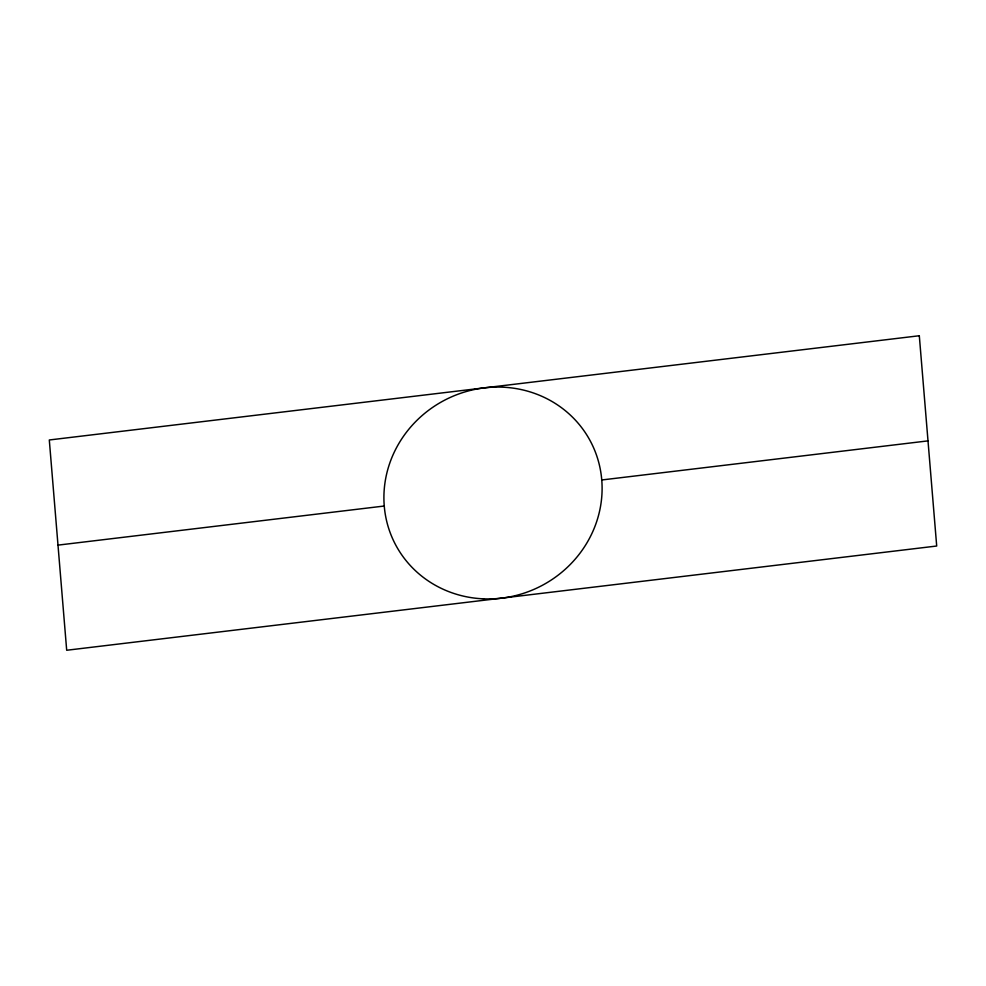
<?xml version="1.0" encoding="UTF-8"?>
<svg xmlns="http://www.w3.org/2000/svg" width="986" height="986" viewBox="0 0 986 986"><rect width="100%" height="100%" fill="white"/><g stroke="black" fill="none" stroke-linecap="round" stroke-linejoin="round"><path stroke-width="1.48" d="M58.001 545.122L384.244 506.028M601.756 479.972L927.999 440.878M919.309 335.745L49.3 439.978L66.691 650.255L936.7 546.022L919.309 335.745M483.547 598.847A110.321 104.676 -28 0 0 591.859 444.045A110.321 104.676 -28 0 0 403.607 436.108A110.321 104.676 -28 0 0 483.547 598.847"/></g></svg>
